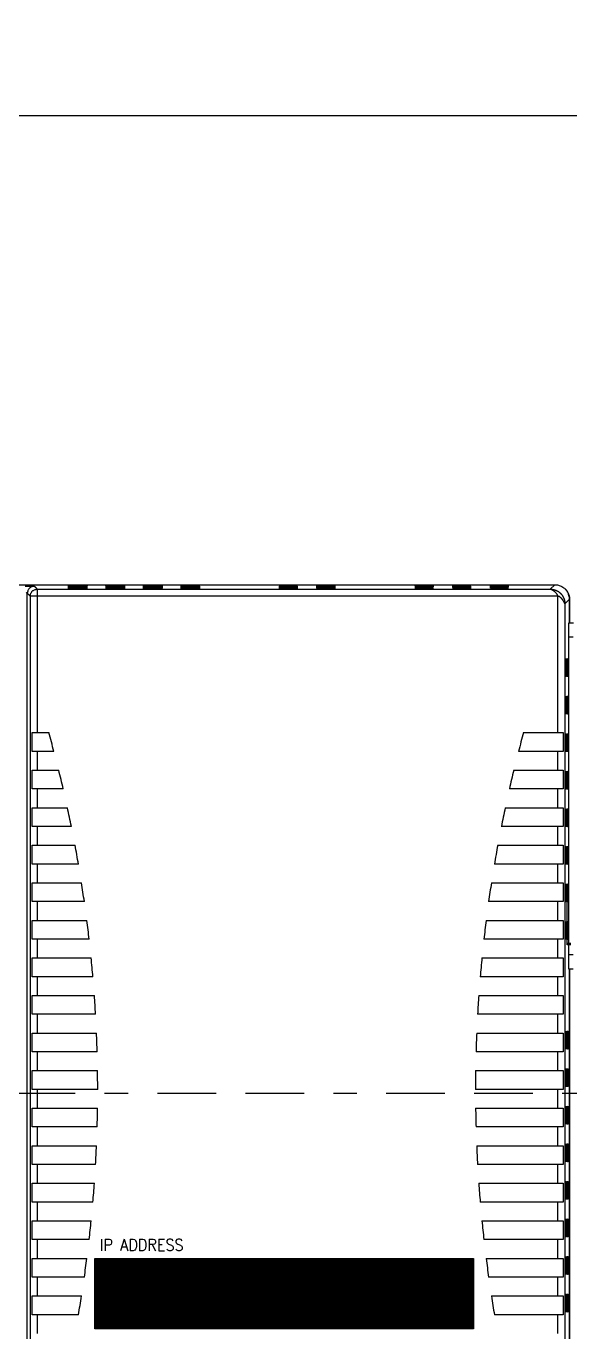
# Model space of a CAD drawing. Header units: inches. Extents: x -4 to 280, y -9 to 35.
# Drawn here: x 37.61 to 39.93, y 14 to 19.57 of the extents above; entities that cross this region are included whole.
import ezdxf

# ---------------------------------------------------------------- set-up
doc = ezdxf.new("R2010")
doc.units = ezdxf.units.IN
doc.header["$LTSCALE"] = 0.5
doc.header["$MEASUREMENT"] = 0
doc.linetypes.add('BORDER', pattern=[1.75, 0.5, -0.25, 0.5, -0.25, 0, -0.25])
doc.layers.get('Defpoints').update_dxf_attribs({"color": 252})
for name, color, linetype in [('204', 7, 'Continuous'), ('cpue05', 7, 'Continuous'), ('DATAL1', 6, 'Continuous'), ('DATASM', 7, 'Continuous')]:
    doc.layers.add(name, color=color, linetype=linetype)
doc.styles.add('RomanS', font='romans.shx', dxfattribs={"width": 0.85})

# ---------------------------------------------------------------- blocks, each defined once
blk = doc.blocks.new('IC200CHS022')
at = {"layer": '204', "color": 150, "linetype": 'Continuous'}
blk.add_line((4.3524, 5.8894), (4.3524, 6.1124), dxfattribs=at)
at = {"layer": '204', "color": 1, "linetype": 'Continuous'}
blk.add_line((4.3684, 5.8894), (4.3524, 5.8894), dxfattribs=at)
at = {"layer": '204', "color": 30, "linetype": 'Continuous'}
blk.add_line((4.3684, 5.8939), (4.3526, 5.8939), dxfattribs=at)
blk = doc.blocks.new('IC200CPUE05')
at = {"layer": 'cpue05', "linetype": 'Continuous'}
for p, q in [((-6.7022, 0.4953), (-3.1513, 0.4953)), ((-5.3992, -3.5146), (-5.3992, 0.4588)), ((-5.3867, 0.4463), (-5.3867, -3.502)), ((-5.3567, 0.4463), (-5.3867, 0.4463)), ((-5.3567, 0.4763), (-3.1704, 0.4763)), ((-5.3567, 0.4763), (-5.3567, 0.4463)), ((-3.1384, 0.4463), (-5.3567, 0.4463)), ((-5.3567, 0.4463), (-5.3567, -0.1347)), ((-5.2241, 0.4909), (-5.1446, 0.4909)), ((-5.224, 0.4888), (-5.2241, 0.4909)), ((-5.1447, 0.4888), (-5.224, 0.4888)), ((-5.2239, 0.4881), (-5.1447, 0.4881)), ((-5.2238, 0.4859), (-5.2239, 0.4881)), ((-5.1448, 0.4859), (-5.2238, 0.4859)), ((-5.2238, 0.4852), (-5.1449, 0.4852)), ((-5.2237, 0.483), (-5.2238, 0.4852)), ((-5.145, 0.483), (-5.2237, 0.483)), ((-5.2236, 0.4823), (-5.145, 0.4823)), ((-5.2235, 0.4801), (-5.2236, 0.4823)), ((-5.1451, 0.4801), (-5.2235, 0.4801)), ((-5.2235, 0.4794), (-5.1452, 0.4794)), ((-5.2234, 0.4772), (-5.2235, 0.4794)), ((-5.1453, 0.4772), (-5.2234, 0.4772)), ((-5.1452, 0.4794), (-5.1453, 0.4772)), ((-5.145, 0.4823), (-5.1451, 0.4801)), ((-5.1449, 0.4852), (-5.145, 0.483)), ((-5.1447, 0.4881), (-5.1448, 0.4859)), ((-5.1446, 0.4909), (-5.1447, 0.4888)), ((-5.0641, 0.4909), (-4.9846, 0.4909)), ((-5.064, 0.4888), (-5.0641, 0.4909)), ((-4.9847, 0.4888), (-5.064, 0.4888)), ((-5.0639, 0.4881), (-4.9847, 0.4881)), ((-5.0638, 0.4859), (-5.0639, 0.4881)), ((-4.9848, 0.4859), (-5.0638, 0.4859)), ((-5.0638, 0.4852), (-4.9849, 0.4852)), ((-5.0637, 0.483), (-5.0638, 0.4852)), ((-4.985, 0.483), (-5.0637, 0.483)), ((-5.0636, 0.4823), (-4.985, 0.4823)), ((-5.0635, 0.4801), (-5.0636, 0.4823)), ((-4.9851, 0.4801), (-5.0635, 0.4801)), ((-5.0635, 0.4794), (-4.9852, 0.4794)), ((-5.0634, 0.4772), (-5.0635, 0.4794)), ((-4.9853, 0.4772), (-5.0634, 0.4772)), ((-4.9852, 0.4794), (-4.9853, 0.4772)), ((-4.985, 0.4823), (-4.9851, 0.4801)), ((-4.9849, 0.4852), (-4.985, 0.483)), ((-4.9847, 0.4881), (-4.9848, 0.4859)), ((-4.9846, 0.4909), (-4.9847, 0.4888)), ((-4.9041, 0.4909), (-4.8246, 0.4909)), ((-4.904, 0.4888), (-4.9041, 0.4909)), ((-4.8247, 0.4888), (-4.904, 0.4888)), ((-4.9039, 0.4881), (-4.8247, 0.4881)), ((-4.9038, 0.4859), (-4.9039, 0.4881)), ((-4.8248, 0.4859), (-4.9038, 0.4859)), ((-4.9038, 0.4852), (-4.8249, 0.4852)), ((-4.9037, 0.483), (-4.9038, 0.4852)), ((-4.825, 0.483), (-4.9037, 0.483)), ((-4.9036, 0.4823), (-4.825, 0.4823)), ((-4.9035, 0.4801), (-4.9036, 0.4823)), ((-4.8251, 0.4801), (-4.9035, 0.4801)), ((-4.9035, 0.4794), (-4.8252, 0.4794)), ((-4.9034, 0.4772), (-4.9035, 0.4794)), ((-4.8253, 0.4772), (-4.9034, 0.4772)), ((-4.8252, 0.4794), (-4.8253, 0.4772)), ((-4.825, 0.4823), (-4.8251, 0.4801)), ((-4.8249, 0.4852), (-4.825, 0.483)), ((-4.8247, 0.4881), (-4.8248, 0.4859)), ((-4.8246, 0.4909), (-4.8247, 0.4888)), ((-4.7441, 0.4909), (-4.6646, 0.4909)), ((-4.744, 0.4888), (-4.7441, 0.4909)), ((-4.6647, 0.4888), (-4.744, 0.4888)), ((-4.7439, 0.4881), (-4.6647, 0.4881)), ((-4.7438, 0.4859), (-4.7439, 0.4881)), ((-4.6648, 0.4859), (-4.7438, 0.4859)), ((-4.7438, 0.4852), (-4.6649, 0.4852)), ((-4.7437, 0.483), (-4.7438, 0.4852)), ((-4.665, 0.483), (-4.7437, 0.483)), ((-4.7436, 0.4823), (-4.665, 0.4823)), ((-4.7435, 0.4801), (-4.7436, 0.4823)), ((-4.6651, 0.4801), (-4.7435, 0.4801)), ((-4.7435, 0.4794), (-4.6652, 0.4794)), ((-4.7434, 0.4772), (-4.7435, 0.4794)), ((-4.6653, 0.4772), (-4.7434, 0.4772)), ((-4.6652, 0.4794), (-4.6653, 0.4772)), ((-4.665, 0.4823), (-4.6651, 0.4801)), ((-4.6649, 0.4852), (-4.665, 0.483)), ((-4.6647, 0.4881), (-4.6648, 0.4859)), ((-4.6646, 0.4909), (-4.6647, 0.4888)), ((-4.3252, 0.4909), (-4.2484, 0.4909)), ((-4.3251, 0.4888), (-4.3252, 0.4909)), ((-4.2485, 0.4888), (-4.3251, 0.4888)), ((-4.3251, 0.4881), (-4.2486, 0.4881)), ((-4.325, 0.4859), (-4.3251, 0.4881)), ((-4.2487, 0.4859), (-4.325, 0.4859)), ((-4.3249, 0.4852), (-4.2487, 0.4852)), ((-4.3248, 0.483), (-4.3249, 0.4852)), ((-4.2488, 0.483), (-4.3248, 0.483)), ((-4.3248, 0.4823), (-4.2489, 0.4823)), ((-4.3247, 0.4801), (-4.3248, 0.4823)), ((-4.249, 0.4801), (-4.3247, 0.4801)), ((-4.3246, 0.4794), (-4.249, 0.4794)), ((-4.3245, 0.4773), (-4.3246, 0.4794)), ((-4.2491, 0.4773), (-4.3245, 0.4773)), ((-4.249, 0.4794), (-4.2491, 0.4773)), ((-4.2489, 0.4823), (-4.249, 0.4801)), ((-4.2487, 0.4852), (-4.2488, 0.483)), ((-4.2486, 0.4881), (-4.2487, 0.4859)), ((-4.2484, 0.4909), (-4.2485, 0.4888)), ((-4.1652, 0.4909), (-4.0884, 0.4909)), ((-4.1651, 0.4888), (-4.1652, 0.4909)), ((-4.0885, 0.4888), (-4.1651, 0.4888)), ((-4.1651, 0.4881), (-4.0886, 0.4881)), ((-4.165, 0.4859), (-4.1651, 0.4881)), ((-4.0887, 0.4859), (-4.165, 0.4859)), ((-4.1649, 0.4852), (-4.0887, 0.4852)), ((-4.1648, 0.483), (-4.1649, 0.4852)), ((-4.0888, 0.483), (-4.1648, 0.483)), ((-4.1648, 0.4823), (-4.0889, 0.4823)), ((-4.1647, 0.4801), (-4.1648, 0.4823)), ((-4.089, 0.4801), (-4.1647, 0.4801)), ((-4.1646, 0.4794), (-4.089, 0.4794)), ((-4.1645, 0.4773), (-4.1646, 0.4794)), ((-4.0891, 0.4773), (-4.1645, 0.4773)), ((-4.089, 0.4794), (-4.0891, 0.4773)), ((-4.0889, 0.4823), (-4.089, 0.4801)), ((-4.0887, 0.4852), (-4.0888, 0.483)), ((-4.0886, 0.4881), (-4.0887, 0.4859)), ((-4.0884, 0.4909), (-4.0885, 0.4888)), ((-3.7458, 0.4888), (-3.746, 0.4909)), ((-3.746, 0.4909), (-3.6697, 0.4909)), ((-3.6699, 0.4888), (-3.7458, 0.4888)), ((-3.7455, 0.4859), (-3.7457, 0.488)), ((-3.7457, 0.488), (-3.67, 0.488)), ((-3.6702, 0.4859), (-3.7455, 0.4859)), ((-3.7452, 0.483), (-3.7454, 0.4852)), ((-3.7454, 0.4852), (-3.6703, 0.4852)), ((-3.6705, 0.483), (-3.7452, 0.483)), ((-3.7449, 0.4801), (-3.7451, 0.4823)), ((-3.7451, 0.4823), (-3.6706, 0.4823)), ((-3.6708, 0.4801), (-3.7449, 0.4801)), ((-3.7446, 0.4773), (-3.7448, 0.4794)), ((-3.7448, 0.4794), (-3.6709, 0.4794)), ((-3.6711, 0.4773), (-3.7446, 0.4773)), ((-3.6709, 0.4794), (-3.6711, 0.4773)), ((-3.6706, 0.4823), (-3.6708, 0.4801)), ((-3.6703, 0.4852), (-3.6705, 0.483)), ((-3.67, 0.488), (-3.6702, 0.4859)), ((-3.6697, 0.4909), (-3.6699, 0.4888)), ((-3.586, 0.4909), (-3.5097, 0.4909)), ((-3.5858, 0.4888), (-3.586, 0.4909)), ((-3.5099, 0.4888), (-3.5858, 0.4888)), ((-3.5857, 0.488), (-3.51, 0.488)), ((-3.5855, 0.4859), (-3.5857, 0.488)), ((-3.5102, 0.4859), (-3.5855, 0.4859)), ((-3.5854, 0.4852), (-3.5103, 0.4852)), ((-3.5852, 0.483), (-3.5854, 0.4852)), ((-3.5105, 0.483), (-3.5852, 0.483)), ((-3.5851, 0.4823), (-3.5106, 0.4823)), ((-3.5849, 0.4801), (-3.5851, 0.4823)), ((-3.5108, 0.4801), (-3.5849, 0.4801)), ((-3.5848, 0.4794), (-3.5109, 0.4794)), ((-3.5846, 0.4773), (-3.5848, 0.4794)), ((-3.5111, 0.4773), (-3.5846, 0.4773)), ((-3.5109, 0.4794), (-3.5111, 0.4773)), ((-3.5106, 0.4823), (-3.5108, 0.4801)), ((-3.5103, 0.4852), (-3.5105, 0.483)), ((-3.51, 0.488), (-3.5102, 0.4859)), ((-3.5097, 0.4909), (-3.5099, 0.4888)), ((-3.426, 0.4909), (-3.3497, 0.4909)), ((-3.4258, 0.4888), (-3.426, 0.4909)), ((-3.3499, 0.4888), (-3.4258, 0.4888)), ((-3.4257, 0.488), (-3.35, 0.488)), ((-3.4255, 0.4859), (-3.4257, 0.488)), ((-3.3502, 0.4859), (-3.4255, 0.4859)), ((-3.4254, 0.4852), (-3.3503, 0.4852)), ((-3.4252, 0.483), (-3.4254, 0.4852)), ((-3.3505, 0.483), (-3.4252, 0.483)), ((-3.4251, 0.4823), (-3.3506, 0.4823)), ((-3.4249, 0.4801), (-3.4251, 0.4823)), ((-3.3508, 0.4801), (-3.4249, 0.4801)), ((-3.4248, 0.4794), (-3.3509, 0.4794)), ((-3.4246, 0.4773), (-3.4248, 0.4794)), ((-3.3511, 0.4773), (-3.4246, 0.4773)), ((-3.3509, 0.4794), (-3.3511, 0.4773)), ((-3.3506, 0.4823), (-3.3508, 0.4801)), ((-3.3503, 0.4852), (-3.3505, 0.483)), ((-3.35, 0.488), (-3.3502, 0.4859)), ((-3.3497, 0.4909), (-3.3499, 0.4888)), ((-3.1704, 0.4763), (-3.1513, 0.4953)), ((-3.1384, -0.1347), (-3.1384, 0.4463)), ((-3.0893, 0.4333), (-3.1084, 0.4143)), ((-3.1084, 0.4143), (-3.1084, -2.9146)), ((-3.0893, 0.3335), (-3.0893, 0.4333)), ((-3.0883, 0.4317), (-3.0883, 0.3335)), ((-3.0919, 0.2813), (-3.0919, 0.2813)), ((-3.0918, 0.2715), (-3.0919, 0.2813)), ((-3.0913, 0.3335), (-3.0723, 0.3335)), ((-3.0919, -1.0805), (-3.0918, 0.2715)), ((-3.0728, 0.2715), (-3.0918, 0.2715)), ((-3.1074, 0.179), (-3.1052, 0.1793)), ((-3.1074, 0.1056), (-3.1074, 0.179)), ((-3.1052, 0.1793), (-3.1052, 0.1053)), ((-3.1045, 0.1793), (-3.1024, 0.1796)), ((-3.1045, 0.1053), (-3.1045, 0.1793)), ((-3.1024, 0.1796), (-3.1024, 0.105)), ((-3.1016, 0.1796), (-3.0995, 0.1799)), ((-3.1016, 0.105), (-3.1016, 0.1796)), ((-3.0995, 0.1799), (-3.0995, 0.1047)), ((-3.0987, 0.1799), (-3.0966, 0.1802)), ((-3.0987, 0.1047), (-3.0987, 0.1799)), ((-3.0966, 0.1802), (-3.0966, 0.1044)), ((-3.0959, 0.1803), (-3.0937, 0.1805)), ((-3.0959, 0.1044), (-3.0959, 0.1803)), ((-3.0937, 0.1805), (-3.0937, 0.1041)), ((-3.1052, 0.1053), (-3.1074, 0.1056)), ((-3.1024, 0.105), (-3.1045, 0.1053)), ((-3.0995, 0.1047), (-3.1016, 0.105)), ((-3.0966, 0.1044), (-3.0987, 0.1047)), ((-3.0937, 0.1041), (-3.0959, 0.1044)), ((-3.1074, 0.019), (-3.1052, 0.0193)), ((-3.1074, -0.0544), (-3.1074, 0.019)), ((-3.1052, 0.0193), (-3.1052, -0.0547)), ((-3.1045, 0.0193), (-3.1024, 0.0196)), ((-3.1045, -0.0547), (-3.1045, 0.0193)), ((-3.1024, 0.0196), (-3.1024, -0.055)), ((-3.1016, 0.0196), (-3.0995, 0.0199)), ((-3.1016, -0.055), (-3.1016, 0.0196)), ((-3.0995, 0.0199), (-3.0995, -0.0553)), ((-3.0987, 0.0199), (-3.0966, 0.0202)), ((-3.0987, -0.0553), (-3.0987, 0.0199)), ((-3.0966, 0.0202), (-3.0966, -0.0556)), ((-3.0959, 0.0202), (-3.0937, 0.0205)), ((-3.0959, -0.0556), (-3.0959, 0.0202)), ((-3.0937, 0.0205), (-3.0937, -0.0559)), ((-3.1052, -0.0547), (-3.1074, -0.0544)), ((-3.1024, -0.055), (-3.1045, -0.0547)), ((-3.0995, -0.0553), (-3.1016, -0.055)), ((-3.0966, -0.0556), (-3.0987, -0.0553)), ((-3.0937, -0.0559), (-3.0959, -0.0556)), ((-5.379, -0.2147), (-5.379, -0.1347)), ((-5.379, -0.1347), (-5.3567, -0.1347)), ((-5.3567, -0.1347), (-5.3075, -0.1347)), ((-3.2848, -0.1347), (-3.1384, -0.1347)), ((-3.1384, -0.1347), (-3.116, -0.1347)), ((-3.116, -0.1347), (-3.116, -0.2147)), ((-3.1074, -0.141), (-3.1052, -0.1407)), ((-3.1074, -0.2144), (-3.1074, -0.141)), ((-3.1052, -0.1407), (-3.1052, -0.2147)), ((-3.1045, -0.1407), (-3.1024, -0.1404)), ((-3.1045, -0.2147), (-3.1045, -0.1407)), ((-3.1024, -0.1404), (-3.1024, -0.215)), ((-3.1016, -0.1404), (-3.0995, -0.1401)), ((-3.1016, -0.215), (-3.1016, -0.1404)), ((-3.0995, -0.1401), (-3.0995, -0.2153)), ((-3.0987, -0.1401), (-3.0966, -0.1398)), ((-3.0987, -0.2153), (-3.0987, -0.1401)), ((-3.0966, -0.1398), (-3.0966, -0.2156)), ((-3.0959, -0.1398), (-3.0937, -0.1395)), ((-3.0959, -0.2156), (-3.0959, -0.1398)), ((-3.0937, -0.1395), (-3.0937, -0.2159)), ((-5.3567, -0.2147), (-5.379, -0.2147)), ((-5.2858, -0.2147), (-5.3567, -0.2147)), ((-5.3567, -0.2147), (-5.3567, -0.2947)), ((-3.1384, -0.2147), (-3.3061, -0.2147)), ((-3.1384, -0.2947), (-3.1384, -0.2147)), ((-3.116, -0.2147), (-3.1384, -0.2147)), ((-3.1052, -0.2147), (-3.1074, -0.2144)), ((-3.1024, -0.215), (-3.1045, -0.2147)), ((-3.0995, -0.2153), (-3.1016, -0.215)), ((-3.0966, -0.2156), (-3.0987, -0.2153)), ((-3.0937, -0.2159), (-3.0959, -0.2156)), ((-5.379, -0.3747), (-5.379, -0.2947)), ((-5.379, -0.2947), (-5.3567, -0.2947)), ((-5.3567, -0.2947), (-5.2653, -0.2947)), ((-3.3262, -0.2947), (-3.1384, -0.2947)), ((-3.1384, -0.2947), (-3.116, -0.2947)), ((-3.116, -0.2947), (-3.116, -0.3747)), ((-3.1074, -0.301), (-3.1052, -0.3007)), ((-3.1074, -0.3744), (-3.1074, -0.301)), ((-3.1052, -0.3007), (-3.1052, -0.3747)), ((-3.1045, -0.3007), (-3.1024, -0.3004)), ((-3.1045, -0.3747), (-3.1045, -0.3007)), ((-3.1024, -0.3004), (-3.1024, -0.375)), ((-3.1016, -0.3004), (-3.0995, -0.3001)), ((-3.1016, -0.375), (-3.1016, -0.3004)), ((-3.0995, -0.3001), (-3.0995, -0.3753)), ((-3.0987, -0.3001), (-3.0966, -0.2998)), ((-3.0987, -0.3753), (-3.0987, -0.3001)), ((-3.0966, -0.2998), (-3.0966, -0.3756)), ((-3.0959, -0.2998), (-3.0937, -0.2995)), ((-3.0959, -0.3756), (-3.0959, -0.2998)), ((-3.0937, -0.2995), (-3.0937, -0.3759)), ((-5.3567, -0.3747), (-5.379, -0.3747)), ((-5.2461, -0.3747), (-5.3567, -0.3747)), ((-5.3567, -0.3747), (-5.3567, -0.4547)), ((-3.1384, -0.3747), (-3.345, -0.3747)), ((-3.1384, -0.4547), (-3.1384, -0.3747)), ((-3.116, -0.3747), (-3.1384, -0.3747)), ((-3.1052, -0.3747), (-3.1074, -0.3744)), ((-3.1024, -0.375), (-3.1045, -0.3747)), ((-3.0995, -0.3753), (-3.1016, -0.375)), ((-3.0966, -0.3756), (-3.0987, -0.3753)), ((-3.0937, -0.3759), (-3.0959, -0.3756)), ((-5.379, -0.5347), (-5.379, -0.4547)), ((-5.379, -0.4547), (-5.3567, -0.4547)), ((-5.3567, -0.4547), (-5.2281, -0.4547)), ((-3.3627, -0.4547), (-3.1384, -0.4547)), ((-3.1384, -0.4547), (-3.116, -0.4547)), ((-3.116, -0.4547), (-3.116, -0.5347)), ((-3.1074, -0.461), (-3.1052, -0.4607)), ((-3.1074, -0.5344), (-3.1074, -0.461)), ((-3.1052, -0.4607), (-3.1052, -0.5347)), ((-3.1045, -0.4607), (-3.1024, -0.4604)), ((-3.1045, -0.5347), (-3.1045, -0.4607)), ((-3.1024, -0.4604), (-3.1024, -0.535)), ((-3.1016, -0.4604), (-3.0995, -0.4601)), ((-3.1016, -0.535), (-3.1016, -0.4604)), ((-3.0995, -0.4601), (-3.0995, -0.5353)), ((-3.0987, -0.4601), (-3.0966, -0.4598)), ((-3.0987, -0.5353), (-3.0987, -0.4601)), ((-3.0966, -0.4598), (-3.0966, -0.5356)), ((-3.0959, -0.4598), (-3.0937, -0.4595)), ((-3.0959, -0.5356), (-3.0959, -0.4598)), ((-3.0937, -0.4595), (-3.0937, -0.5359)), ((-5.3567, -0.5347), (-5.379, -0.5347)), ((-5.2113, -0.5347), (-5.3567, -0.5347)), ((-5.3567, -0.5347), (-5.3567, -0.6147)), ((-3.1384, -0.5347), (-3.3792, -0.5347)), ((-3.1384, -0.6147), (-3.1384, -0.5347)), ((-3.116, -0.5347), (-3.1384, -0.5347)), ((-3.1052, -0.5347), (-3.1074, -0.5344)), ((-3.1024, -0.535), (-3.1045, -0.5347)), ((-3.0995, -0.5353), (-3.1016, -0.535)), ((-3.0966, -0.5356), (-3.0987, -0.5353)), ((-3.0937, -0.5359), (-3.0959, -0.5356)), ((-5.379, -0.6947), (-5.379, -0.6147)), ((-5.379, -0.6147), (-5.3567, -0.6147)), ((-5.3567, -0.6147), (-5.1957, -0.6147)), ((-3.3945, -0.6147), (-3.1384, -0.6147)), ((-3.1384, -0.6147), (-3.116, -0.6147)), ((-3.116, -0.6147), (-3.116, -0.6947)), ((-3.1074, -0.621), (-3.1052, -0.6207)), ((-3.1074, -0.6944), (-3.1074, -0.621)), ((-3.1052, -0.6207), (-3.1052, -0.6947)), ((-3.1045, -0.6207), (-3.1024, -0.6204)), ((-3.1045, -0.6947), (-3.1045, -0.6207)), ((-3.1024, -0.6204), (-3.1024, -0.695)), ((-3.1016, -0.6204), (-3.0995, -0.6201)), ((-3.1016, -0.695), (-3.1016, -0.6204)), ((-3.0995, -0.6201), (-3.0995, -0.6953)), ((-3.0987, -0.6201), (-3.0966, -0.6198)), ((-3.0987, -0.6953), (-3.0987, -0.6201)), ((-3.0966, -0.6198), (-3.0966, -0.6956)), ((-3.0959, -0.6197), (-3.0937, -0.6195)), ((-3.0959, -0.6956), (-3.0959, -0.6197)), ((-3.0937, -0.6195), (-3.0937, -0.6959)), ((-5.3567, -0.6947), (-5.379, -0.6947)), ((-5.1814, -0.6947), (-5.3567, -0.6947)), ((-5.3567, -0.6947), (-5.3567, -0.7747)), ((-3.1384, -0.6947), (-3.4086, -0.6947)), ((-3.1384, -0.7747), (-3.1384, -0.6947)), ((-3.116, -0.6947), (-3.1384, -0.6947)), ((-3.1052, -0.6947), (-3.1074, -0.6944)), ((-3.1024, -0.695), (-3.1045, -0.6947)), ((-3.0995, -0.6953), (-3.1016, -0.695)), ((-3.0966, -0.6956), (-3.0987, -0.6953)), ((-3.0937, -0.6959), (-3.0959, -0.6956)), ((-5.379, -0.8547), (-5.379, -0.7747)), ((-5.379, -0.7747), (-5.3567, -0.7747)), ((-5.3567, -0.7747), (-5.1681, -0.7747)), ((-3.4216, -0.7747), (-3.1384, -0.7747)), ((-3.1384, -0.7747), (-3.116, -0.7747)), ((-3.116, -0.7747), (-3.116, -0.8547)), ((-3.1074, -0.781), (-3.1052, -0.7807)), ((-3.1074, -0.8544), (-3.1074, -0.781)), ((-3.1052, -0.7807), (-3.1052, -0.8547)), ((-3.1045, -0.7807), (-3.1024, -0.7804)), ((-3.1045, -0.8547), (-3.1045, -0.7807)), ((-3.1024, -0.7804), (-3.1024, -0.855)), ((-3.1016, -0.7804), (-3.0995, -0.7801)), ((-3.1016, -0.855), (-3.1016, -0.7804)), ((-3.0995, -0.7801), (-3.0995, -0.8553)), ((-3.0987, -0.7801), (-3.0966, -0.7798)), ((-3.0987, -0.8553), (-3.0987, -0.7801)), ((-3.0966, -0.7798), (-3.0966, -0.8556)), ((-3.0959, -0.7797), (-3.0937, -0.7795)), ((-3.0959, -0.8556), (-3.0959, -0.7797)), ((-3.0937, -0.7795), (-3.0937, -0.8559)), ((-5.3567, -0.8547), (-5.379, -0.8547)), ((-5.1561, -0.8547), (-5.3567, -0.8547)), ((-5.3567, -0.8547), (-5.3567, -0.9347)), ((-3.1384, -0.8547), (-3.4334, -0.8547)), ((-3.1384, -0.9347), (-3.1384, -0.8547)), ((-3.116, -0.8547), (-3.1384, -0.8547)), ((-3.1052, -0.8547), (-3.1074, -0.8544)), ((-3.1024, -0.855), (-3.1045, -0.8547)), ((-3.0995, -0.8553), (-3.1016, -0.855)), ((-3.0966, -0.8556), (-3.0987, -0.8553)), ((-3.0937, -0.8559), (-3.0959, -0.8556)), ((-5.379, -1.0147), (-5.379, -0.9347)), ((-5.379, -0.9347), (-5.3567, -0.9347)), ((-5.3567, -0.9347), (-5.1453, -0.9347)), ((-3.4441, -0.9347), (-3.1384, -0.9347)), ((-3.1384, -0.9347), (-3.116, -0.9347)), ((-3.116, -0.9347), (-3.116, -1.0147)), ((-3.1074, -0.941), (-3.1052, -0.9407)), ((-3.1074, -1.0144), (-3.1074, -0.941)), ((-3.1052, -0.9407), (-3.1052, -1.0147)), ((-3.1045, -0.9407), (-3.1024, -0.9404)), ((-3.1045, -1.0147), (-3.1045, -0.9407)), ((-3.1024, -0.9404), (-3.1024, -1.015)), ((-3.1016, -0.9404), (-3.0995, -0.9401)), ((-3.1016, -1.015), (-3.1016, -0.9404)), ((-3.0995, -0.9401), (-3.0995, -1.0153)), ((-3.0987, -0.9401), (-3.0966, -0.9398)), ((-3.0987, -1.0153), (-3.0987, -0.9401)), ((-3.0966, -0.9398), (-3.0966, -1.0156)), ((-3.0959, -0.9398), (-3.0937, -0.9395)), ((-3.0959, -1.0156), (-3.0959, -0.9398)), ((-3.0937, -0.9395), (-3.0937, -1.0159)), ((-5.3567, -1.0147), (-5.379, -1.0147)), ((-5.3567, -1.0147), (-5.3567, -1.0947)), ((-5.1356, -1.0147), (-5.3567, -1.0147)), ((-3.1384, -1.0147), (-3.4536, -1.0147)), ((-3.1384, -1.0947), (-3.1384, -1.0147)), ((-3.116, -1.0147), (-3.1384, -1.0147)), ((-3.1052, -1.0147), (-3.1074, -1.0144)), ((-3.1024, -1.015), (-3.1045, -1.0147)), ((-3.0995, -1.0153), (-3.1016, -1.015)), ((-3.0966, -1.0156), (-3.0987, -1.0153)), ((-3.0937, -1.0159), (-3.0959, -1.0156)), ((-5.379, -1.1747), (-5.379, -1.0947)), ((-5.379, -1.0947), (-5.3567, -1.0947)), ((-5.3567, -1.0947), (-5.127, -1.0947)), ((-3.462, -1.0947), (-3.1384, -1.0947)), ((-3.1384, -1.0947), (-3.116, -1.0947)), ((-3.116, -1.0947), (-3.116, -1.1747)), ((-3.0919, -1.0747), (-3.0919, -1.0747)), ((-3.0919, -1.0805), (-3.0729, -1.0805)), ((-3.0724, -1.1425), (-3.0914, -1.1425)), ((-3.0893, -4.4827), (-3.0893, -1.1425)), ((-3.0883, -1.1425), (-3.0883, -1.8988)), ((-5.3567, -1.1747), (-5.379, -1.1747)), ((-5.1196, -1.1747), (-5.3567, -1.1747)), ((-5.3567, -1.1747), (-5.3567, -1.2547)), ((-3.1384, -1.1747), (-3.4693, -1.1747)), ((-3.1384, -1.2547), (-3.1384, -1.1747)), ((-3.116, -1.1747), (-3.1384, -1.1747)), ((-5.379, -1.3347), (-5.379, -1.2547)), ((-5.379, -1.2547), (-5.3567, -1.2547)), ((-5.3567, -1.2547), (-5.1134, -1.2547)), ((-3.4754, -1.2547), (-3.1384, -1.2547)), ((-3.1384, -1.2547), (-3.116, -1.2547)), ((-3.116, -1.2547), (-3.116, -1.3347)), ((-5.3567, -1.3347), (-5.379, -1.3347)), ((-5.3567, -1.3347), (-5.3567, -1.4147)), ((-5.1083, -1.3347), (-5.3567, -1.3347)), ((-3.1384, -1.3347), (-3.4804, -1.3347)), ((-3.1384, -1.4147), (-3.1384, -1.3347)), ((-3.116, -1.3347), (-3.1384, -1.3347)), ((-5.379, -1.4947), (-5.379, -1.4147)), ((-5.379, -1.4147), (-5.3567, -1.4147)), ((-5.3567, -1.4147), (-5.1043, -1.4147)), ((-3.4843, -1.4147), (-3.1384, -1.4147)), ((-3.1384, -1.4147), (-3.116, -1.4147)), ((-3.116, -1.4147), (-3.116, -1.4947)), ((-3.1074, -1.408), (-3.1052, -1.4077)), ((-3.1074, -1.4814), (-3.1074, -1.408)), ((-3.1052, -1.4077), (-3.1052, -1.4817)), ((-3.1045, -1.4077), (-3.1024, -1.4074)), ((-3.1045, -1.4817), (-3.1045, -1.4077)), ((-3.1024, -1.4074), (-3.1024, -1.482)), ((-3.1016, -1.4074), (-3.0995, -1.4071)), ((-3.1016, -1.482), (-3.1016, -1.4074)), ((-3.0995, -1.4071), (-3.0995, -1.4823)), ((-3.0987, -1.4071), (-3.0966, -1.4068)), ((-3.0987, -1.4823), (-3.0987, -1.4071)), ((-3.0966, -1.4068), (-3.0966, -1.4826)), ((-3.0959, -1.4068), (-3.0937, -1.4065)), ((-3.0959, -1.4826), (-3.0959, -1.4068)), ((-3.0937, -1.4065), (-3.0937, -1.4829)), ((-5.3567, -1.4947), (-5.379, -1.4947)), ((-5.1015, -1.4947), (-5.3567, -1.4947)), ((-5.3567, -1.4947), (-5.3567, -1.5747)), ((-3.1384, -1.4947), (-3.4871, -1.4947)), ((-3.1384, -1.5747), (-3.1384, -1.4947)), ((-3.116, -1.4947), (-3.1384, -1.4947)), ((-3.1052, -1.4817), (-3.1074, -1.4814)), ((-3.1024, -1.482), (-3.1045, -1.4817)), ((-3.0995, -1.4823), (-3.1016, -1.482)), ((-3.0966, -1.4826), (-3.0987, -1.4823)), ((-3.0937, -1.4829), (-3.0959, -1.4826)), ((-5.379, -1.6547), (-5.379, -1.5747)), ((-5.379, -1.5747), (-5.3567, -1.5747)), ((-5.3567, -1.5747), (-5.0998, -1.5747)), ((-3.4888, -1.5747), (-3.1384, -1.5747)), ((-3.1384, -1.5747), (-3.116, -1.5747)), ((-3.116, -1.5747), (-3.116, -1.6547)), ((-3.1074, -1.568), (-3.1052, -1.5677)), ((-3.1074, -1.6414), (-3.1074, -1.568)), ((-3.1052, -1.5677), (-3.1052, -1.6417)), ((-3.1045, -1.5677), (-3.1024, -1.5674)), ((-3.1045, -1.6417), (-3.1045, -1.5677)), ((-3.1024, -1.5674), (-3.1024, -1.642)), ((-3.1016, -1.5674), (-3.0995, -1.5671)), ((-3.1016, -1.642), (-3.1016, -1.5674)), ((-3.0995, -1.5671), (-3.0995, -1.6423)), ((-3.0987, -1.5671), (-3.0966, -1.5668)), ((-3.0987, -1.6423), (-3.0987, -1.5671)), ((-3.0966, -1.5668), (-3.0966, -1.6426)), ((-3.0959, -1.5668), (-3.0937, -1.5665)), ((-3.0959, -1.6426), (-3.0959, -1.5668)), ((-3.0937, -1.5665), (-3.0937, -1.6429)), ((-5.3567, -1.6547), (-5.379, -1.6547)), ((-5.0992, -1.6547), (-5.3567, -1.6547)), ((-5.3567, -1.6547), (-5.3567, -1.7347)), ((-3.1384, -1.6547), (-3.4893, -1.6547)), ((-3.1384, -1.7347), (-3.1384, -1.6547)), ((-3.116, -1.6547), (-3.1384, -1.6547)), ((-3.1052, -1.6417), (-3.1074, -1.6414)), ((-3.1024, -1.642), (-3.1045, -1.6417)), ((-3.0995, -1.6423), (-3.1016, -1.642)), ((-3.0966, -1.6426), (-3.0987, -1.6423)), ((-3.0937, -1.6429), (-3.0959, -1.6426)), ((-5.379, -1.8147), (-5.379, -1.7347)), ((-5.379, -1.7347), (-5.3567, -1.7347)), ((-5.3567, -1.7347), (-5.0998, -1.7347)), ((-3.4888, -1.7347), (-3.1384, -1.7347)), ((-3.1384, -1.7347), (-3.116, -1.7347)), ((-3.116, -1.7347), (-3.116, -1.8147)), ((-3.1074, -1.728), (-3.1052, -1.7277)), ((-3.1074, -1.8014), (-3.1074, -1.728)), ((-3.1052, -1.7277), (-3.1052, -1.8017)), ((-3.1045, -1.7277), (-3.1024, -1.7274)), ((-3.1045, -1.8017), (-3.1045, -1.7277)), ((-3.1024, -1.7274), (-3.1024, -1.802)), ((-3.1016, -1.7274), (-3.0995, -1.7271)), ((-3.1016, -1.802), (-3.1016, -1.7274)), ((-3.0995, -1.7271), (-3.0995, -1.8023)), ((-3.0987, -1.7271), (-3.0966, -1.7268)), ((-3.0987, -1.8023), (-3.0987, -1.7271)), ((-3.0966, -1.7268), (-3.0966, -1.8026)), ((-3.0959, -1.7268), (-3.0937, -1.7265)), ((-3.0959, -1.8026), (-3.0959, -1.7268)), ((-3.0937, -1.7265), (-3.0937, -1.8029)), ((-5.3567, -1.8147), (-5.379, -1.8147)), ((-5.1015, -1.8147), (-5.3567, -1.8147)), ((-5.3567, -1.8147), (-5.3567, -1.8947)), ((-3.1384, -1.8147), (-3.4871, -1.8147)), ((-3.1384, -1.8947), (-3.1384, -1.8147)), ((-3.116, -1.8147), (-3.1384, -1.8147)), ((-3.1052, -1.8017), (-3.1074, -1.8014)), ((-3.1024, -1.802), (-3.1045, -1.8017)), ((-3.0995, -1.8023), (-3.1016, -1.802)), ((-3.0966, -1.8026), (-3.0987, -1.8023)), ((-3.0937, -1.8029), (-3.0959, -1.8026)), ((-3.1074, -1.888), (-3.1052, -1.8877)), ((-3.1074, -1.9614), (-3.1074, -1.888)), ((-3.1052, -1.8877), (-3.1052, -1.9617)), ((-3.1045, -1.8877), (-3.1024, -1.8874)), ((-3.1045, -1.9617), (-3.1045, -1.8877)), ((-3.1024, -1.8874), (-3.1024, -1.962)), ((-3.1016, -1.8874), (-3.0995, -1.8871)), ((-3.1016, -1.962), (-3.1016, -1.8874)), ((-3.0995, -1.8871), (-3.0995, -1.9623)), ((-3.0987, -1.8871), (-3.0966, -1.8868)), ((-3.0987, -1.9623), (-3.0987, -1.8871)), ((-3.0966, -1.8868), (-3.0966, -1.9626)), ((-3.0959, -1.8867), (-3.0937, -1.8865)), ((-3.0959, -1.9626), (-3.0959, -1.8867)), ((-3.0937, -1.8865), (-3.0937, -1.9629)), ((-5.379, -1.9747), (-5.379, -1.8947)), ((-5.379, -1.8947), (-5.3567, -1.8947)), ((-5.3567, -1.8947), (-5.1043, -1.8947)), ((-3.4843, -1.8947), (-3.1384, -1.8947)), ((-3.1384, -1.8947), (-3.116, -1.8947)), ((-3.116, -1.8947), (-3.116, -1.9747)), ((-3.0883, -1.8988), (-3.0893, -1.8988)), ((-3.0893, -1.8993), (-3.0888, -1.8993)), ((-3.0883, -1.8988), (-3.0888, -1.8993)), ((-3.0888, -1.8993), (-3.0888, -2.1476)), ((-5.3567, -1.9747), (-5.379, -1.9747)), ((-5.1083, -1.9747), (-5.3567, -1.9747)), ((-5.3567, -1.9747), (-5.3567, -2.0547)), ((-3.1384, -1.9747), (-3.4804, -1.9747)), ((-3.1384, -2.0547), (-3.1384, -1.9747)), ((-3.116, -1.9747), (-3.1384, -1.9747)), ((-3.1052, -1.9617), (-3.1074, -1.9614)), ((-3.1024, -1.962), (-3.1045, -1.9617)), ((-3.0995, -1.9623), (-3.1016, -1.962)), ((-3.0966, -1.9626), (-3.0987, -1.9623)), ((-3.0937, -1.9629), (-3.0959, -1.9626)), ((-5.379, -2.1347), (-5.379, -2.0547)), ((-5.379, -2.0547), (-5.3567, -2.0547)), ((-5.3567, -2.0547), (-5.1134, -2.0547)), ((-3.4754, -2.0547), (-3.1384, -2.0547)), ((-3.1384, -2.0547), (-3.116, -2.0547)), ((-3.116, -2.0547), (-3.116, -2.1347)), ((-3.1074, -2.048), (-3.1052, -2.0477)), ((-3.1074, -2.1214), (-3.1074, -2.048)), ((-3.1052, -2.0477), (-3.1052, -2.1217)), ((-3.1045, -2.0477), (-3.1024, -2.0474)), ((-3.1045, -2.1217), (-3.1045, -2.0477)), ((-3.1024, -2.0474), (-3.1024, -2.122)), ((-3.1016, -2.0474), (-3.0995, -2.0471)), ((-3.1016, -2.122), (-3.1016, -2.0474)), ((-3.0995, -2.0471), (-3.0995, -2.1223)), ((-3.0987, -2.0471), (-3.0966, -2.0468)), ((-3.0987, -2.1223), (-3.0987, -2.0471)), ((-3.0966, -2.0468), (-3.0966, -2.1226)), ((-3.0959, -2.0467), (-3.0937, -2.0465)), ((-3.0959, -2.1226), (-3.0959, -2.0467)), ((-3.0937, -2.0465), (-3.0937, -2.1229)), ((-5.3567, -2.1347), (-5.379, -2.1347)), ((-5.1196, -2.1347), (-5.3567, -2.1347)), ((-5.3567, -2.1347), (-5.3567, -2.2147)), ((-3.1384, -2.1347), (-3.4693, -2.1347)), ((-3.1384, -2.2147), (-3.1384, -2.1347)), ((-3.116, -2.1347), (-3.1384, -2.1347)), ((-3.1052, -2.1217), (-3.1074, -2.1214)), ((-3.1024, -2.122), (-3.1045, -2.1217)), ((-3.0995, -2.1223), (-3.1016, -2.122)), ((-3.0966, -2.1226), (-3.0987, -2.1223)), ((-3.0937, -2.1229), (-3.0959, -2.1226)), ((-3.0888, -2.1476), (-3.0893, -2.1476)), ((-3.0893, -2.1481), (-3.0883, -2.1481)), ((-3.0888, -2.1476), (-3.0883, -2.1481)), ((-3.0883, -2.1481), (-3.0883, -4.4806)), ((-5.379, -2.2947), (-5.379, -2.2147)), ((-5.379, -2.2147), (-5.3567, -2.2147)), ((-5.3567, -2.2147), (-5.127, -2.2147)), ((-3.462, -2.2147), (-3.1384, -2.2147)), ((-3.1384, -2.2147), (-3.116, -2.2147)), ((-3.116, -2.2147), (-3.116, -2.2947)), ((-3.1074, -2.208), (-3.1052, -2.2077)), ((-3.1074, -2.2814), (-3.1074, -2.208)), ((-3.1052, -2.2077), (-3.1052, -2.2817)), ((-3.1045, -2.2077), (-3.1024, -2.2074)), ((-3.1045, -2.2817), (-3.1045, -2.2077)), ((-3.1024, -2.2074), (-3.1024, -2.282)), ((-3.1016, -2.2074), (-3.0995, -2.2071)), ((-3.1016, -2.282), (-3.1016, -2.2074)), ((-3.0995, -2.2071), (-3.0995, -2.2823)), ((-3.0987, -2.2071), (-3.0966, -2.2068)), ((-3.0987, -2.2823), (-3.0987, -2.2071)), ((-3.0966, -2.2068), (-3.0966, -2.2826)), ((-3.0959, -2.2068), (-3.0937, -2.2065)), ((-3.0959, -2.2826), (-3.0959, -2.2068)), ((-3.0937, -2.2065), (-3.0937, -2.2829)), ((-5.3567, -2.2947), (-5.379, -2.2947)), ((-5.1356, -2.2947), (-5.3567, -2.2947)), ((-5.3567, -2.2947), (-5.3567, -2.3747)), ((-3.1384, -2.2947), (-3.4536, -2.2947)), ((-3.1384, -2.3747), (-3.1384, -2.2947)), ((-3.116, -2.2947), (-3.1384, -2.2947)), ((-3.1052, -2.2817), (-3.1074, -2.2814)), ((-3.1024, -2.282), (-3.1045, -2.2817)), ((-3.0995, -2.2823), (-3.1016, -2.282)), ((-3.0966, -2.2826), (-3.0987, -2.2823)), ((-3.0937, -2.2829), (-3.0959, -2.2826)), ((-5.379, -2.4547), (-5.379, -2.3747)), ((-5.379, -2.3747), (-5.3567, -2.3747)), ((-5.3567, -2.3747), (-5.1453, -2.3747)), ((-3.4441, -2.3747), (-3.1384, -2.3747)), ((-3.1384, -2.3747), (-3.116, -2.3747)), ((-3.116, -2.3747), (-3.116, -2.4547)), ((-3.1074, -2.368), (-3.1052, -2.3677)), ((-3.1074, -2.4414), (-3.1074, -2.368)), ((-3.1052, -2.3677), (-3.1052, -2.4417)), ((-3.1045, -2.3677), (-3.1024, -2.3674)), ((-3.1045, -2.4417), (-3.1045, -2.3677)), ((-3.1024, -2.3674), (-3.1024, -2.442)), ((-3.1016, -2.3674), (-3.0995, -2.3671)), ((-3.1016, -2.442), (-3.1016, -2.3674)), ((-3.0995, -2.3671), (-3.0995, -2.4423)), ((-3.0987, -2.3671), (-3.0966, -2.3668)), ((-3.0987, -2.4423), (-3.0987, -2.3671)), ((-3.0966, -2.3668), (-3.0966, -2.4426)), ((-3.0959, -2.3668), (-3.0937, -2.3665)), ((-3.0959, -2.4426), (-3.0959, -2.3668)), ((-3.0937, -2.3665), (-3.0937, -2.4429)), ((-3.1052, -2.4417), (-3.1074, -2.4414)), ((-3.1024, -2.442), (-3.1045, -2.4417)), ((-3.0995, -2.4423), (-3.1016, -2.442)), ((-3.0966, -2.4426), (-3.0987, -2.4423)), ((-3.0937, -2.4429), (-3.0959, -2.4426)), ((-5.3567, -2.4547), (-5.379, -2.4547)), ((-5.1561, -2.4547), (-5.3567, -2.4547)), ((-5.3567, -2.4547), (-5.3567, -2.5347)), ((-3.1384, -2.4547), (-3.4334, -2.4547)), ((-3.1384, -2.5347), (-3.1384, -2.4547)), ((-3.116, -2.4547), (-3.1384, -2.4547)), ((-5.379, -2.6147), (-5.379, -2.5347)), ((-5.379, -2.5347), (-5.3567, -2.5347)), ((-5.3567, -2.5347), (-5.1681, -2.5347)), ((-3.4216, -2.5347), (-3.1384, -2.5347)), ((-3.1384, -2.5347), (-3.116, -2.5347)), ((-3.116, -2.5347), (-3.116, -2.6147)), ((-3.1074, -2.528), (-3.1052, -2.5277)), ((-3.1074, -2.6014), (-3.1074, -2.528)), ((-3.1052, -2.5277), (-3.1052, -2.6017)), ((-3.1045, -2.5277), (-3.1024, -2.5274)), ((-3.1045, -2.6017), (-3.1045, -2.5277)), ((-3.1024, -2.5274), (-3.1024, -2.602)), ((-3.1016, -2.5274), (-3.0995, -2.5271)), ((-3.1016, -2.602), (-3.1016, -2.5274)), ((-3.0995, -2.5271), (-3.0995, -2.6023)), ((-3.0987, -2.5271), (-3.0966, -2.5268)), ((-3.0987, -2.6023), (-3.0987, -2.5271)), ((-3.0966, -2.5268), (-3.0966, -2.6026)), ((-3.0959, -2.5268), (-3.0937, -2.5265)), ((-3.0959, -2.6026), (-3.0959, -2.5268)), ((-3.0937, -2.5265), (-3.0937, -2.6029)), ((-3.1052, -2.6017), (-3.1074, -2.6014)), ((-3.1024, -2.602), (-3.1045, -2.6017)), ((-3.0995, -2.6023), (-3.1016, -2.602)), ((-3.0966, -2.6026), (-3.0987, -2.6023)), ((-3.0937, -2.6029), (-3.0959, -2.6026)), ((-5.3567, -2.6147), (-5.379, -2.6147)), ((-5.1814, -2.6147), (-5.3567, -2.6147)), ((-5.3567, -2.6147), (-5.3567, -2.6947)), ((-3.1384, -2.6147), (-3.4086, -2.6147)), ((-3.1384, -2.6947), (-3.1384, -2.6147)), ((-3.116, -2.6147), (-3.1384, -2.6147))]:
    blk.add_line(p, q, dxfattribs=at)
for points in [[(-5.4079, 0.4892, -0.000087), (-5.4059, 0.4892, -0.000088), (-5.4038, 0.4892, -0.000091), (-5.4018, 0.4892, -0.000093), (-5.3998, 0.4892, -0.000097), (-5.3978, 0.4891, -0.000101), (-5.3958, 0.4891, -0.000106), (-5.3939, 0.4891, -0.000112), (-5.392, 0.4891, -0.000119), (-5.3902, 0.4891, -0.000127), (-5.3884, 0.4891, -0.000137), (-5.3866, 0.4891, -0.00015), (-5.3849, 0.4891, -0.000163), (-5.3833, 0.4891, -0.000177), (-5.3818, 0.4891, -0.000194), (-5.3803, 0.4891, -0.000212), (-5.3789, 0.489, -0.000239), (-5.3775, 0.489, -0.000277), (-5.3763, 0.489, -0.000312), (-5.3751, 0.489, -0.000341), (-5.374, 0.489, -0.000449), (-5.3731, 0.489, -0.000676), (-5.3722, 0.4889, -0.000676), (-5.3714, 0.4889, -0.00027), (-5.3708, 0.4889, -0.001289), (-5.3702, 0.4889, -0.004649), (-5.3697, 0.4889, -0.00606), (-5.3692, 0.4888, -0.006311)], [(-5.3992, 0.4588), (-5.3992, 0.4589, 0.088815), (-5.3993, 0.4589, 0.021102), (-5.3994, 0.459, 0.009561), (-5.3995, 0.4591, 0.006817), (-5.3996, 0.4592, 0.005224), (-5.3998, 0.4593, 0.004395), (-5.4, 0.4595, 0.003819), (-5.4003, 0.4596, 0.003581), (-5.4006, 0.4598, 0.003528), (-5.4009, 0.46, 0.003805), (-5.4012, 0.4602, 0.003895), (-5.4016, 0.4605, 0.004072), (-5.402, 0.4607, 0.004144), (-5.4024, 0.4609, 0.004321), (-5.4029, 0.4612, 0.004431), (-5.4033, 0.4614, 0.004658), (-5.4039, 0.4617, 0.00487), (-5.4044, 0.4619, 0.005257)], [(-5.3692, 0.4888), (-5.3728, 0.4886, 0.03469), (-5.3765, 0.4879, 0.03034), (-5.3802, 0.4867, 0.031028), (-5.3839, 0.485, 0.038882), (-5.3873, 0.4826, 0.032513), (-5.3904, 0.48, 0.016697), (-5.3931, 0.4774, 0.041337), (-5.3954, 0.4735, 0.069733), (-5.3974, 0.4672, 0.037471), (-5.3992, 0.4588, 0.019947)], [(-5.3992, 0.4588), (-5.3984, 0.458, 0.000002), (-5.3976, 0.4573, 0.000002), (-5.3968, 0.4565, 0.000002), (-5.3961, 0.4557, 0.000002), (-5.3953, 0.4549, 0.000001), (-5.3945, 0.4541, 0.000001), (-5.3937, 0.4533, 0.000001), (-5.3929, 0.4526, 0), (-5.3921, 0.4517, 0), (-5.3914, 0.451, 0.000001), (-5.3907, 0.4503, -0.000001), (-5.3898, 0.4494, -0.000002), (-5.3884, 0.4481, -0.000001), (-5.3867, 0.4463, -0.000001)], [(-5.3867, 0.4463), (-5.3864, 0.4499, -0.034689), (-5.3857, 0.4536, -0.030339), (-5.3846, 0.4573, -0.031028), (-5.3828, 0.4609, -0.038881), (-5.3805, 0.4644, -0.032513), (-5.3779, 0.4675, -0.016697), (-5.3752, 0.4701, -0.041336), (-5.3713, 0.4724, -0.069733), (-5.3651, 0.4745, -0.037472), (-5.3567, 0.4763, -0.019947)], [(-5.3692, 0.4888), (-5.3684, 0.488, -0.000001), (-5.3676, 0.4873, -0.000001), (-5.3668, 0.4865, -0.000001), (-5.3661, 0.4857, -0.000001), (-5.3653, 0.4849, -0.000001), (-5.3645, 0.4841, -0.000001), (-5.3637, 0.4833, -0.000001), (-5.3629, 0.4825, -0.000001), (-5.3621, 0.4817, -0.000001), (-5.3614, 0.481, 0), (-5.3607, 0.4803, -0.000001), (-5.3598, 0.4794, -0.000001), (-5.3584, 0.4781, -0.000001), (-5.3567, 0.4763, 0)], [(-3.1384, 0.4463), (-3.1384, 0.4475, 0.029836), (-3.1387, 0.4488, 0.028347), (-3.1391, 0.4501, 0.025183), (-3.1396, 0.4515, 0.021384), (-3.1403, 0.4528, 0.018438), (-3.1411, 0.4542, 0.0161), (-3.1421, 0.4556, 0.014131), (-3.1431, 0.457, 0.012463), (-3.1443, 0.4584, 0.011108), (-3.1456, 0.4597, 0.009985), (-3.1469, 0.4611, 0.009103), (-3.1483, 0.4625, 0.008365), (-3.1499, 0.4638, 0.007745), (-3.1514, 0.4651, 0.007302), (-3.1531, 0.4664, 0.006834), (-3.1547, 0.4676, 0.006472), (-3.1563, 0.4687, 0.006402), (-3.1578, 0.4698, 0.005966), (-3.1593, 0.4707, 0.005685), (-3.1608, 0.4716, 0.005412), (-3.1622, 0.4724, 0.005258), (-3.1634, 0.4731, 0.00494), (-3.1647, 0.4737, 0.00482), (-3.1658, 0.4743, 0.004584), (-3.1668, 0.4748, 0.004476), (-3.1677, 0.4752, 0.004353), (-3.1685, 0.4755, 0.004219), (-3.1692, 0.4758, 0.002195), (-3.1698, 0.476, 0.001436), (-3.1704, 0.4763, 0.003082)], [(-3.1704, 0.4763), (-3.1673, 0.4762, -0.012074), (-3.1643, 0.476, -0.012227), (-3.1612, 0.4756, -0.012241), (-3.1582, 0.4751, -0.012188), (-3.1553, 0.4744, -0.012179), (-3.1524, 0.4736, -0.012178), (-3.1495, 0.4727, -0.012179), (-3.1466, 0.4716, -0.012189), (-3.1439, 0.4703, -0.012204), (-3.1411, 0.469, -0.012228), (-3.1385, 0.4675, -0.012246), (-3.1359, 0.4658, -0.012309), (-3.1334, 0.4641, -0.012254), (-3.131, 0.4622, -0.012209), (-3.1287, 0.4602, -0.012264), (-3.1265, 0.4581, -0.012212), (-3.1244, 0.4559, -0.01214), (-3.1224, 0.4536, -0.012056), (-3.1205, 0.4512, -0.012151), (-3.1188, 0.4487, -0.012374), (-3.1172, 0.4462, -0.012025), (-3.1157, 0.4436, -0.011231), (-3.1144, 0.4409, -0.012397), (-3.1131, 0.4381, -0.014835), (-3.112, 0.4352, -0.011251), (-3.1111, 0.4324, -0.003764), (-3.1103, 0.4299, -0.015959), (-3.1096, 0.4265, -0.027757), (-3.1089, 0.4213, -0.013467), (-3.1084, 0.4143, -0.007024)], [(-3.1513, 0.4953), (-3.1438, 0.4949, -0.03469), (-3.1362, 0.4934, -0.03034), (-3.1285, 0.491, -0.031029), (-3.121, 0.4874, -0.038883), (-3.1139, 0.4825, -0.032514), (-3.1075, 0.4771, -0.016697), (-3.102, 0.4716, -0.041337), (-3.0972, 0.4636, -0.069734), (-3.093, 0.4507, -0.037471), (-3.0893, 0.4333, -0.019947)], [(-3.1084, 0.4143), (-3.1084, 0.4144, -0.046834), (-3.1085, 0.4146, -0.006322), (-3.1086, 0.415, -0.000757), (-3.1089, 0.4155, 0.002738), (-3.1091, 0.4162, 0.003577), (-3.1095, 0.417, 0.003985), (-3.1099, 0.4179, 0.004176), (-3.1104, 0.419, 0.004614), (-3.111, 0.4201, 0.00478), (-3.1117, 0.4214, 0.005098), (-3.1124, 0.4227, 0.005253), (-3.1132, 0.4242, 0.005556), (-3.1142, 0.4257, 0.005701), (-3.1152, 0.4273, 0.006065), (-3.1163, 0.4289, 0.006104), (-3.1175, 0.4305, 0.006336), (-3.1187, 0.4321, 0.006659), (-3.1199, 0.4337, 0.00677), (-3.1212, 0.4352, 0.00711), (-3.1225, 0.4366, 0.007818), (-3.1238, 0.438, 0.008149), (-3.1251, 0.4393, 0.008131), (-3.1265, 0.4405, 0.010009), (-3.1278, 0.4416, 0.013863), (-3.1292, 0.4427, 0.011514), (-3.1305, 0.4436, 0.003032), (-3.1317, 0.4444, 0.019785), (-3.1332, 0.445, 0.045656), (-3.1355, 0.4457, 0.026766), (-3.1384, 0.4463, 0.014813)], [(-3.107, 0.4765), (-3.1053, 0.4747, -0.009363), (-3.1036, 0.4728, -0.009393), (-3.102, 0.4709, -0.009435), (-3.1005, 0.4689, -0.009577), (-3.0991, 0.4669, -0.009688), (-3.0977, 0.4648, -0.009756), (-3.0964, 0.4627, -0.009936), (-3.0953, 0.4606, -0.010185), (-3.0942, 0.4584, -0.009933), (-3.0932, 0.4561, -0.009297), (-3.0923, 0.4539, -0.010292), (-3.0914, 0.4515, -0.01231), (-3.0907, 0.4491, -0.009295), (-3.0901, 0.4468, -0.00309), (-3.0896, 0.4447, -0.013145), (-3.0891, 0.4419, -0.022491), (-3.0887, 0.4375, -0.010763), (-3.0883, 0.4317, -0.005608)], [(-3.0918, 0.2715), (-3.0918, 0.279, -0.000304), (-3.0918, 0.2866, -0.000274), (-3.0918, 0.2943, -0.000298), (-3.0917, 0.3018, -0.000417), (-3.0917, 0.3089, -0.000418), (-3.0917, 0.3153, -0.000248), (-3.0916, 0.3208, -0.00073), (-3.0915, 0.3256, -0.002308), (-3.0914, 0.3298, -0.003367), (-3.0913, 0.3335, -0.004022)], [(-3.0914, -1.1425), (-3.0914, -1.1421, -0.131896), (-3.0915, -1.1406, -0.00788), (-3.0916, -1.1382, -0.002968), (-3.0916, -1.1346, -0.001836), (-3.0917, -1.1297, -0.000889), (-3.0918, -1.1244, -0.000354), (-3.0918, -1.1188, -0.000717), (-3.0919, -1.1108, -0.000832), (-3.0919, -1.0979, -0.000363), (-3.0919, -1.0805, -0.000182)]]:
    blk.add_lwpolyline(points, format="xyb", dxfattribs=at)
for centre, radius, start, end in [((-10.7492, -1.6547), 5.65, 14.7657, 15.6063), ((2.2607, -1.6547), 5.75, 164.6718, 165.49676), ((-10.7492, -1.6547), 5.65, 13.094, 13.9283), ((2.2607, -1.6547), 5.75, 166.31866, 167.1377), ((-10.7492, -1.6547), 5.65, 11.4335, 12.2624), ((2.2607, -1.6547), 5.75, 167.95407, 168.76798), ((-10.7492, -1.6547), 5.65, 9.7827, 10.607), ((2.2607, -1.6547), 5.75, 169.57959, 170.38909), ((-10.7492, -1.6547), 5.65, 8.14, 8.9604), ((2.2607, -1.6547), 5.75, 171.19666, 172.00247), ((-10.7492, -1.6547), 5.65, 6.5041, 7.3213), ((2.2607, -1.6547), 5.75, 172.80669, 173.60949), ((-10.7492, -1.6547), 5.65, 4.8735, 5.6882), ((2.2607, -1.6547), 5.75, 174.41103, 175.21148), ((-10.7492, -1.6547), 5.65, 3.2468, 4.0597), ((2.2607, -1.6547), 5.75, 176.01098, 176.80972), ((-10.7492, -1.6547), 5.65, 1.6228, 2.4345), ((2.2607, -1.6547), 5.75, 177.60783, 178.40548), ((-10.7492, -1.6547), 5.65, 0, 0.8113), ((2.2607, -1.6547), 5.75, 179.20282, 180), ((-10.7492, -1.6547), 5.65, 358.3773, 359.1887), ((2.2607, -1.6547), 5.75, 180.79718, 181.59452), ((-10.7492, -1.6547), 5.65, 356.7532, 357.5655), ((2.2607, -1.6547), 5.75, 182.39217, 183.19028), ((-10.7492, -1.6547), 5.65, 355.1265, 355.9403), ((2.2607, -1.6547), 5.75, 183.98902, 184.78852), ((-10.7492, -1.6547), 5.65, 353.4959, 354.3118), ((2.2607, -1.6547), 5.75, 185.58897, 186.39051), ((-10.7492, -1.6547), 5.65, 351.86, 352.6787), ((2.2607, -1.6547), 5.75, 187.19331, 187.99753), ((-10.7492, -1.6547), 5.65, 350.2173, 351.0396), ((2.2607, -1.6547), 5.75, 188.80334, 189.61091)]:
    blk.add_arc(centre, radius, start, end, dxfattribs=at)
at = {"layer": 'DATAL1'}
for p, q in [((-5.1112, -2.3782), (-3.4972, -2.3782)), ((-5.1112, -2.3832), (-3.4972, -2.3832)), ((-5.1112, -2.3882), (-3.4972, -2.3882)), ((-5.1112, -2.3932), (-3.4972, -2.3932)), ((-5.1112, -2.3982), (-3.4972, -2.3982)), ((-5.1112, -2.4032), (-3.4972, -2.4032)), ((-5.1112, -2.4082), (-3.4972, -2.4082)), ((-5.1112, -2.4132), (-3.4972, -2.4132)), ((-5.1112, -2.4182), (-3.4972, -2.4182)), ((-5.1112, -2.4232), (-3.4972, -2.4232)), ((-5.1112, -2.4282), (-3.4972, -2.4282)), ((-5.1112, -2.4332), (-3.4972, -2.4332)), ((-5.1112, -2.4382), (-3.4972, -2.4382)), ((-5.1112, -2.4432), (-3.4972, -2.4432)), ((-5.1112, -2.4482), (-3.4972, -2.4482)), ((-5.1112, -2.4532), (-3.4972, -2.4532)), ((-5.1112, -2.4582), (-3.4972, -2.4582)), ((-5.1112, -2.4632), (-3.4972, -2.4632)), ((-5.1112, -2.4682), (-3.4972, -2.4682)), ((-5.1112, -2.4732), (-3.4972, -2.4732)), ((-5.1112, -2.4782), (-3.4972, -2.4782)), ((-5.1112, -2.4832), (-3.4972, -2.4832)), ((-5.1112, -2.4882), (-3.4972, -2.4882)), ((-5.1112, -2.4932), (-3.4972, -2.4932)), ((-5.1112, -2.4982), (-3.4972, -2.4982)), ((-5.1112, -2.5032), (-3.4972, -2.5032)), ((-5.1112, -2.5082), (-3.4972, -2.5082)), ((-5.1112, -2.5132), (-3.4972, -2.5132)), ((-5.1112, -2.5182), (-3.4972, -2.5182)), ((-5.1112, -2.5232), (-3.4972, -2.5232)), ((-5.1112, -2.5282), (-3.4972, -2.5282)), ((-5.1112, -2.5332), (-3.4972, -2.5332)), ((-5.1112, -2.5382), (-3.4972, -2.5382)), ((-5.1112, -2.5432), (-3.4972, -2.5432)), ((-5.1112, -2.5482), (-3.4972, -2.5482)), ((-5.1112, -2.5532), (-3.4972, -2.5532)), ((-5.1112, -2.5582), (-3.4972, -2.5582)), ((-5.1112, -2.5632), (-3.4972, -2.5632)), ((-5.1112, -2.5682), (-3.4972, -2.5682)), ((-5.1112, -2.5732), (-3.4972, -2.5732)), ((-5.1112, -2.5782), (-3.4972, -2.5782)), ((-5.1112, -2.5832), (-3.4972, -2.5832)), ((-5.1112, -2.5882), (-3.4972, -2.5882)), ((-5.1112, -2.5932), (-3.4972, -2.5932)), ((-5.1112, -2.5982), (-3.4972, -2.5982)), ((-5.1112, -2.6032), (-3.4972, -2.6032)), ((-5.1112, -2.6082), (-3.4972, -2.6082)), ((-5.1112, -2.6132), (-3.4972, -2.6132)), ((-5.1112, -2.6182), (-3.4972, -2.6182)), ((-5.1112, -2.6232), (-3.4972, -2.6232)), ((-5.1112, -2.6282), (-3.4972, -2.6282)), ((-5.1112, -2.6332), (-3.4972, -2.6332)), ((-5.1112, -2.6382), (-3.4972, -2.6382)), ((-5.1112, -2.6432), (-3.4972, -2.6432)), ((-5.1112, -2.6482), (-3.4972, -2.6482)), ((-5.1112, -2.6532), (-3.4972, -2.6532)), ((-5.1112, -2.6582), (-3.4972, -2.6582)), ((-5.1112, -2.6632), (-3.4972, -2.6632)), ((-5.1112, -2.6682), (-3.4972, -2.6682)), ((-5.1112, -2.6732), (-3.4972, -2.6732))]:
    blk.add_line(p, q, dxfattribs=at)
blk.add_lwpolyline([(-5.1112, -2.375), (-3.4972, -2.375), (-3.4972, -2.675), (-5.1112, -2.675)], close=True, dxfattribs=at)
at = {"layer": 'DATASM', "style": 'RomanS', "width": 0.9}
blk.add_text('IP ADDRESS', height=0.05, dxfattribs=at).set_placement((-5.0901, -2.342))

msp = doc.modelspace()

# ---------------------------------------------------------------- linework, layer by layer
msp.add_lwpolyline([(51.77824, 19.18297), (32.94421, 19.18297), (32.94421, 21.18297), (51.77824, 21.18297)], close=True)
at = {"layer": 'Defpoints', "linetype": 'BORDER'}
msp.add_line((9.89741, 15.02062), (65.29296, 15.02062), dxfattribs=at)

# ---------------------------------------------------------------- block references
for name, p in [('IC200CPUE05', (43.01706, 16.69081)), ('IC200CHS022', (35.56538, 9.76334))]:
    msp.add_blockref(name, p)

doc.saveas('drawing.dxf')
